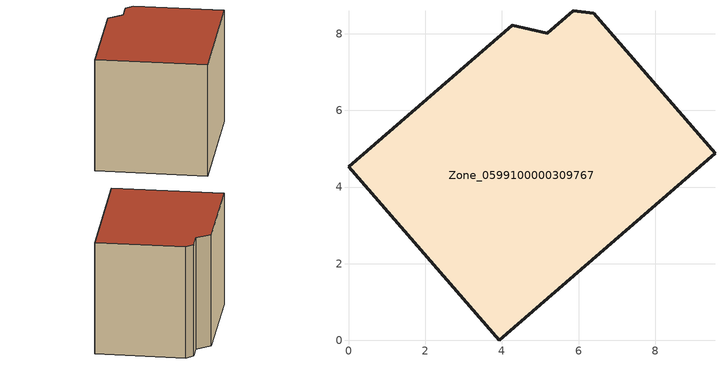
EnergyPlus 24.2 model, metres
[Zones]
Zone_0599100000309767
 floor ground (C_G): 6.39,8.53 9.56,4.89 3.93,0 0,4.53 4.27,8.22 5.18,8.01 5.86,8.6 z0
 wall outside (C_F): 9.56,4.89 6.39,8.53 5.86,8.6 5.18,8.01 4.27,8.22 0,4.53 3.93,0 9.56,4.89 z0:6.4
 roof outside (C_R): 3.93,0 9.56,4.89 6.39,8.53 5.86,8.6 5.18,8.01 4.27,8.22 0,4.53 z6.4
[BUILDING]
Pand.0599100000309767: North Axis=0; Terrain=City; Loads Convergence Tolerance Value=0.04; Temperature Convergence Tolerance Value=0.4; Solar Distribution=FullExterior; Maximum Number of Warmup Days=25; Minimum Number of Warmup Days=1
[Site:Location]
Rotterdam.The.Hague.AP_ZH_NLD Design_Conditions: Latitude=51.96; Longitude=4.45; Time Zone=1; Elevation=-4.5
[SITE:GROUNDTEMPERATURE:BUILDINGSURFACE]
18, 18, 18, 18, 18, 18, 18, 18, 18, 18, 18, 18
[MATERIAL] Thermal Absorptance=0.9; Solar Absorptance=0.7; Visible Absorptance=0.7
Name | Roughness | Thickness | Conductivity | Density | Specific Heat
G.TI.1946 | MediumSmooth | 0.15 | 1 | 540 | 1210
F.TI.1946 | Rough | 0.3 | 0.857143 | 1920 | 840
R.TI.1946 | MediumRough | 0.2 | 0.1 | 1500 | 1000
[CONSTRUCTION]
C_G: G.TI.1946
C_F: F.TI.1946
C_R: R.TI.1946
[ZONE]
Zone_0599100000309767: Type=1; Multiplier=1; Ceiling Height=Autocalculate; Volume=Autocalculate; Floor Area=autocalculate; Part of Total Floor Area=Yes
[ZONEINFILTRATION:DESIGNFLOWRATE]
Infil_Zone_0599100000309767: Zone or ZoneList or Space or SpaceList=Zone_0599100000309767; Schedule=AlwaysOn; Design Flow Rate Calculation Method=Flow/Area; Flow Rate per Floor Area=0.003; Constant Term Coefficient=1; Temperature Term Coefficient=0; Velocity Term Coefficient=0; Velocity Squared Term Coefficient=0
[HVACTEMPLATE:ZONE:IDEALLOADSAIRSYSTEM]
Zone_0599100000309767: Maximum Heating Supply Air Temperature=50; Minimum Cooling Supply Air Temperature=13; Maximum Heating Supply Air Humidity Ratio=0.0156; Minimum Cooling Supply Air Humidity Ratio=0.0077; Heating Limit=NoLimit; Cooling Limit=NoLimit; Dehumidification Control Type=ConstantSensibleHeatRatio; Cooling Sensible Heat Ratio=0.7; Dehumidification Setpoint=60; Humidification Control Type=None; Humidification Setpoint=30; Outdoor Air Method=None; Outdoor Air Flow Rate per Person=0.00944; Outdoor Air Flow Rate per Zone Floor Area=0; Outdoor Air Flow Rate per Zone=0; Demand Controlled Ventilation Type=None; Outdoor Air Economizer Type=NoEconomizer; Heat Recovery Type=None; Sensible Heat Recovery Effectiveness=0.7; Latent Heat Recovery Effectiveness=0.65
[ZONECONTROL:THERMOSTAT]
ThermostatControl_Zone_0599100000309767: Zone or ZoneList=Zone_0599100000309767; Control Type Schedule=DualSetpointControlType; Control 1=Thermostat_Zone_0599100000309767; Temperature Difference Between Cutout And Setpoint=0
[THERMOSTATSETPOINT:DUALSETPOINT]
Thermostat_Zone_0599100000309767: Heating Setpoint Temperature Schedule=HeatingSetpoint_Zone_0599100000309767; Cooling Setpoint Temperature Schedule=CoolingSetpoint_Zone_0599100000309767
[SCHEDULE:COMPACT]
HeatingSetpoint_Zone_0599100000309767: Through: 12/31, For: AllDays, Until: 24:00, 21
CoolingSetpoint_Zone_0599100000309767: Through: 12/31, For: AllDays, Until: 24:00, 24
DualSetpointControlType: Through: 12/31, For: AllDays, Until: 24:00, 4
AlwaysOn: Through: 12/31, For: AllDays, Until: 24:00, 1
